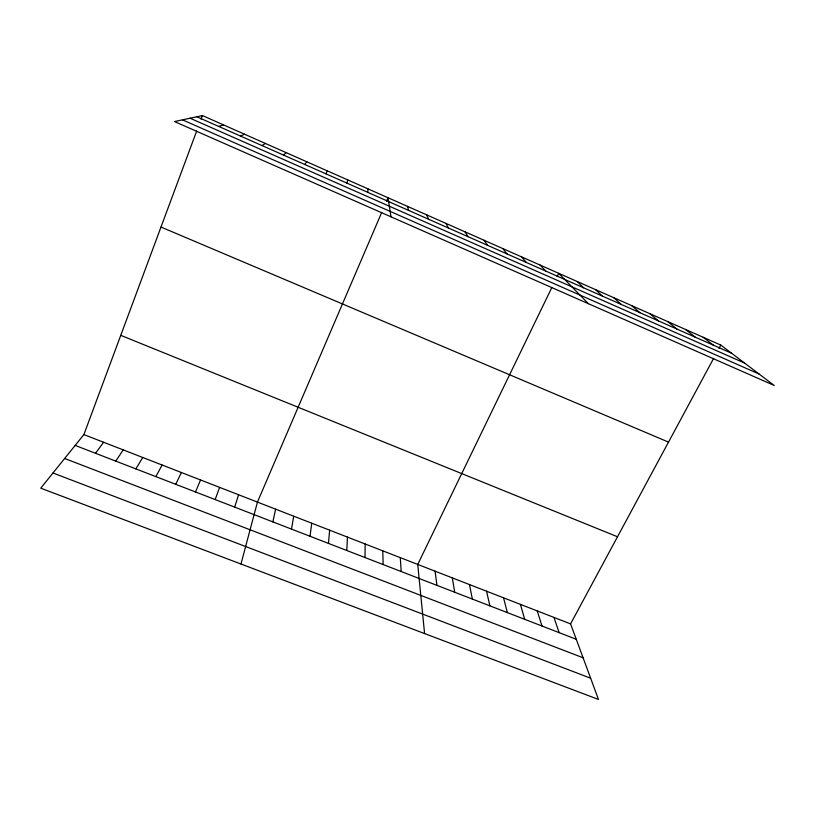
<?xml version="1.0" encoding="UTF-8"?>
<svg xmlns="http://www.w3.org/2000/svg" width="815" height="815" viewBox="0 0 815 815"><rect width="100%" height="100%" fill="white"/><g stroke="black" fill="none" stroke-linecap="round" stroke-linejoin="round"><path stroke-width="1.22" d="M365.018 557.542L365.151 543.992M367.85 192.381L367.911 188.836M346.793 550.492L347.445 537.095M328.455 543.401L329.637 530.178M310.026 536.26L311.727 523.21M291.485 529.098L293.726 516.211M272.852 521.885L275.633 509.171M346.946 183.141L347.659 179.871M240.985 564.021L257.438 502.091L381.705 212.471M234.679 507.113L238.581 494.756M215.15 499.554L219.622 487.39M83.884 434.589L570.571 623.883L598.465 699.433L40.75 488.175L83.884 434.589L196.67 131.032M201.091 119.133L202.415 115.567L720.796 345.081L774.25 385.485L174.502 121.557L202.415 115.567M195.498 491.954L200.561 479.974M386.565 201.142L388.032 197.739L390.996 216.831M325.908 173.839L327.294 170.855M175.734 484.314L181.388 472.517M551.908 287.379L417.728 564.438L424.584 633.571M557.144 276.56L558.713 273.32L588.359 303.679M155.859 476.622L162.114 465.019M570.571 623.883L713.665 358.315M719.013 348.392L720.796 345.081M135.871 468.89L142.717 457.48M115.761 461.107L123.218 449.89M95.528 453.283L103.607 442.26M304.739 164.477L306.807 161.778M283.437 155.054L286.187 152.65M262.002 145.569L265.435 143.46M240.415 136.034L244.561 134.22M218.705 126.427L223.555 124.919M52.965 472.995L590.62 678.202M64.64 458.488L583.092 657.786M75.174 445.408L576.246 639.266M120.763 335.342L617.515 536.769M160.993 227.049L668.514 442.107M182.489 119.846L759.101 374.034M196.843 116.759L731.575 353.231M190.058 118.216L744.625 363.093M703.192 337.288L713.461 345.214M685.496 329.443L695.246 337.155M667.689 321.568L676.919 329.056M649.779 313.632L658.479 320.906M631.778 305.666L639.938 312.705M613.664 297.648L621.295 304.453M595.459 289.58L602.53 296.161M577.142 281.47L583.662 287.817M540.192 265.109L545.581 270.977M521.549 256.857L526.368 262.481M502.814 248.565L507.042 253.934M483.957 240.221L487.604 245.335M464.998 231.817L468.044 236.686M445.927 223.371L448.372 227.986M426.734 214.885L428.578 219.235M553.945 617.413L559.161 632.654M537.228 610.914L541.985 626.012M407.439 206.338L408.661 210.423M520.418 604.373L524.717 619.329M503.527 597.813L507.358 612.605M486.545 591.201L489.897 605.851M469.481 584.569L472.343 599.066M452.325 577.896L454.699 592.24M435.078 571.183L436.962 585.374M400.297 557.654L401.184 571.539M382.775 550.838L383.152 564.561"/></g></svg>
